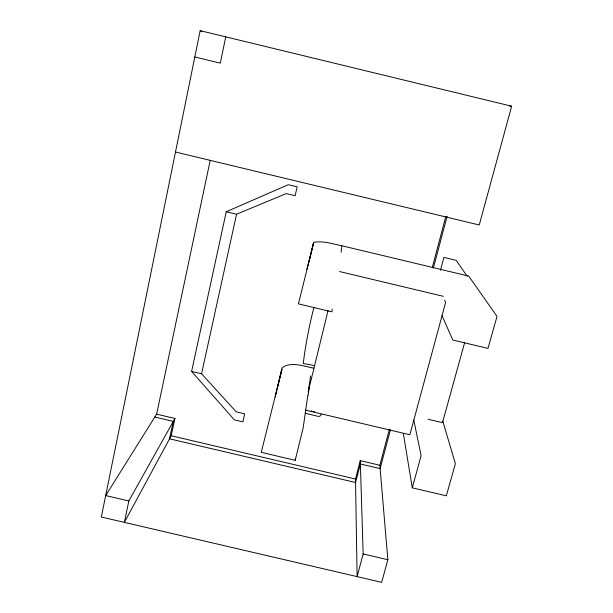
<?xml version="1.0" encoding="UTF-8"?>
<svg xmlns="http://www.w3.org/2000/svg" width="613" height="613" viewBox="0 0 613 613"><rect width="100%" height="100%" fill="white"/><g stroke="black" fill="none" stroke-linecap="round" stroke-linejoin="round"><path stroke-width="0.92" d="M275.383 396.872L275.452 395.561M306.952 269.26L313.618 242.38C322.997 240.541 332.644 243.936 341.824 245.744L341.135 252.135M332.192 309.059L331.955 311.856L298.431 303.879L313.412 243.583L309.075 261.835M307.872 395.094L303.167 427.843L295.198 460.309L261.268 452.333L281.949 369.225L277.789 386.734M310.615 376.007L308.638 388.834M308.14 395.163L309.228 387.577M295.198 460.309L295.489 458.417M175.502 152.032L479.243 224.986L511.671 106.21L200.167 30.65L101.329 517.012L381.669 582.35L387.853 559.715L379.838 465.267L389.416 429.169M128.83 500.967L124.362 522.376L171.196 435.743L174.92 418.457L156.629 414.158L105.689 495.565L128.83 500.967L174.92 418.457M225.768 36.864L220.282 63.147L194.811 56.978M156.629 414.158L210.159 160.56M191.608 371.424L201.562 373.777L236.243 411.844L244.694 413.844L242.84 421.867L234.396 419.882L191.608 371.424L226.251 211.753L288.294 184.697L297.182 186.835L295.129 195.716L286.256 193.585L236.557 214.221L226.251 211.753M201.562 373.777L236.557 214.221M275.666 394.642L281.988 368.03C290.608 360.904 303.979 366.459 313.917 368.168M276.042 394.105L276.701 391.339M308.124 392.075L328.062 310.53M360.283 460.662L363.157 553.953L357.103 576.626L355.502 479.029L360.283 460.662L379.838 465.267M432.364 267.207L445.866 216.297M390.427 429.797L380.121 468.623L360.383 463.98L355.555 482.5L169.533 438.816L173.28 421.384L154.821 417.047M433.376 268.034L447.115 216.274M440.463 270.31L443.919 257.391L456.164 260.326L467.167 276.21M442.755 421.077L455.39 463.712L446.318 495.817L412.281 487.818L421.1 455.635L413.813 420.127M464.6 342.813L442.479 422.679L428.096 419.277M321.48 414.219L319.986 416.15L318.576 416.442L305.151 413.277M313.695 411.683L314.592 411.591M509.794 106.21L511.671 106.21M363.157 553.953L387.853 559.715M305.466 410.128L409.859 434.763L445.643 302.37L444.586 300.224M171.196 435.743L355.502 479.029M341.824 245.744L468.707 276.088L497.02 316.408L487.979 348.383L452.8 340.016L442.042 315.687M339.556 271.544L443.268 296.301M200.167 30.65L201.853 31.508M311.174 410.787L311.933 411.262M403.308 433.383L412.281 487.818M313.841 365.494A206.091 190.13 9.2 0 0 305.082 363.846L303.22 363.547L304.209 356.122A544.98 487.281 -10.8 0 1 313.986 307.167"/></g></svg>
